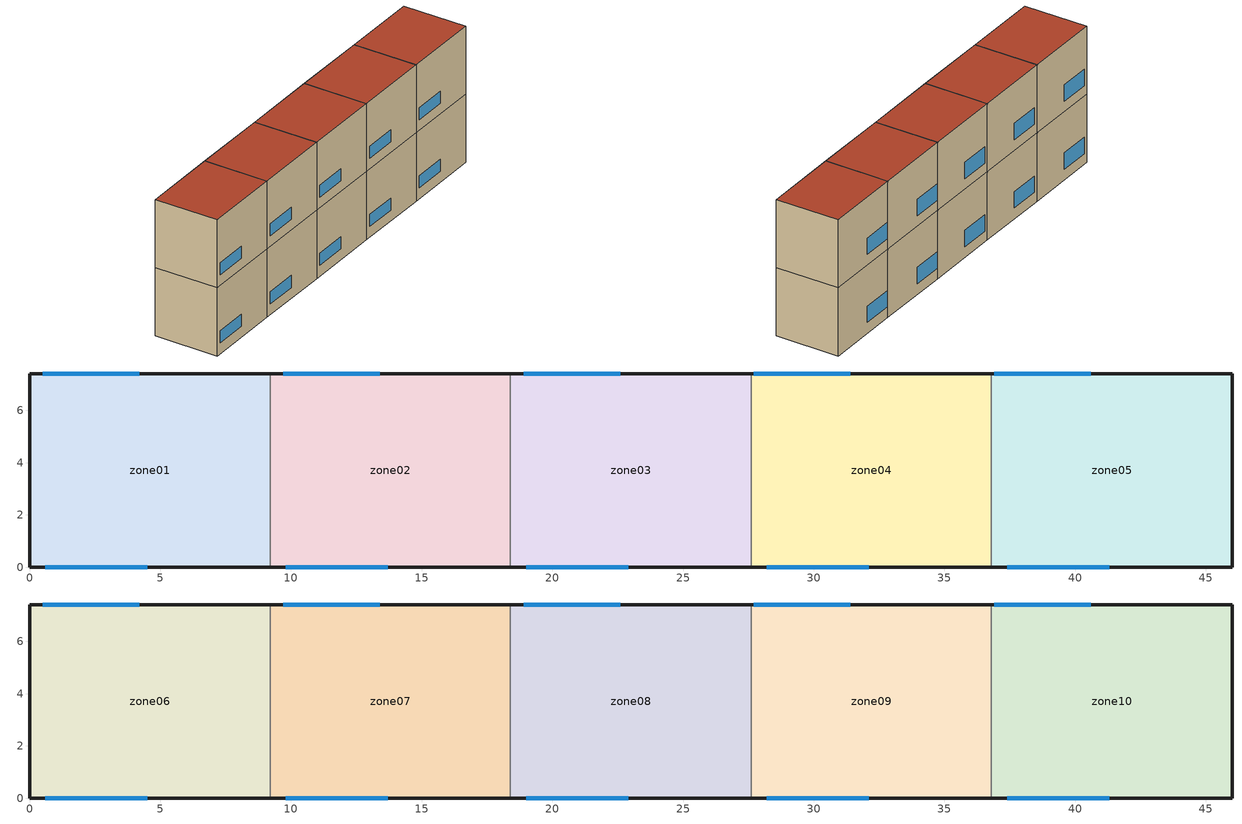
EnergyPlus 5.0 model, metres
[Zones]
zone01
 floor ground (GROUND_FLOOR): 9.2,7.4 9.2,0 0,0 0,7.4 z0
 wall outside (EXT_WALL): 9.2,7.4 0,7.4 0,0 9.2,0 z0:7.9
 wall to zone02 (ADJ_WALL): 9.2,0 9.2,7.4 z0:7.9
 window (EXT_WINDOW1): 0.6,0 4.5,0 z1.25:2.65; 4.2,7.4 0.5,7.4 z1.25:3.15
 ceiling to zone06 (ADJ_CEILING): 0,7.4 0,0 9.2,0 9.2,7.4 z7.9
zone02
 floor ground (GROUND_FLOOR): 18.4,7.4 18.4,0 9.2,0 9.2,7.4 z0
 wall outside (EXT_WALL): 18.4,7.4 9.2,7.4 / 9.2,0 18.4,0 z0:7.9
 wall to zone03 (ADJ_WALL): 18.4,0 18.4,7.4 z0:7.9
 wall to zone01 (ADJ_WALL): 9.2,7.4 9.2,0 z0:7.9
 window (EXT_WINDOW1): 9.8,0 13.7,0 z1.25:2.65; 13.4,7.4 9.7,7.4 z1.25:3.15
 ceiling to zone07 (ADJ_CEILING): 9.2,7.4 9.2,0 18.4,0 18.4,7.4 z7.9
zone03
 floor ground (GROUND_FLOOR): 27.6,7.4 27.6,0 18.4,0 18.4,7.4 z0
 wall outside (EXT_WALL): 27.6,7.4 18.4,7.4 / 18.4,0 27.6,0 z0:7.9
 wall to zone04 (ADJ_WALL): 27.6,0 27.6,7.4 z0:7.9
 wall to zone02 (ADJ_WALL): 18.4,7.4 18.4,0 z0:7.9
 window (EXT_WINDOW1): 19,0 22.9,0 z1.25:2.65; 22.6,7.4 18.9,7.4 z1.25:3.15
 ceiling to zone08 (ADJ_CEILING): 18.4,7.4 18.4,0 27.6,0 27.6,7.4 z7.9
zone04
 floor ground (GROUND_FLOOR): 36.8,7.4 36.8,0 27.6,0 27.6,7.4 z0
 wall outside (EXT_WALL): 36.8,7.4 27.6,7.4 / 27.6,0 36.8,0 z0:7.9
 wall to zone05 (ADJ_WALL): 36.8,0 36.8,7.4 z0:7.9
 wall to zone03 (ADJ_WALL): 27.6,7.4 27.6,0 z0:7.9
 window (EXT_WINDOW1): 28.2,0 32.1,0 z1.25:2.65; 31.4,7.4 27.7,7.4 z1.25:3.15
 ceiling to zone09 (ADJ_CEILING): 27.6,7.4 27.6,0 36.8,0 36.8,7.4 z7.9
zone05
 floor ground (GROUND_FLOOR): 46,7.4 46,0 36.8,0 36.8,7.4 z0
 wall outside (EXT_WALL): 36.8,0 46,0 46,7.4 36.8,7.4 z0:7.9
 wall to zone04 (ADJ_WALL): 36.8,7.4 36.8,0 z0:7.9
 window (EXT_WINDOW1): 37.4,0 41.3,0 z1.25:2.65; 40.6,7.4 36.9,7.4 z1.25:3.15
 ceiling to zone10 (ADJ_CEILING): 36.8,7.4 36.8,0 46,0 46,7.4 z7.9
zone06
 floor to zone01 (ADJ_CEILING): 9.2,7.4 9.2,0 0,0 0,7.4 z7.9
 wall outside (EXT_WALL): 9.2,7.4 0,7.4 0,0 9.2,0 z7.9:15.8
 wall to zone07 (ADJ_WALL): 9.2,0 9.2,7.4 z7.9:15.8
 window (EXT_WINDOW1): 0.6,0 4.5,0 z9.15:10.55; 4.2,7.4 0.5,7.4 z9.15:11.05
 roof outside (EXT_ROOF): 0,7.4 0,0 9.2,0 9.2,7.4 z15.8
zone07
 floor to zone02 (ADJ_CEILING): 18.4,7.4 18.4,0 9.2,0 9.2,7.4 z7.9
 wall outside (EXT_WALL): 18.4,7.4 9.2,7.4 / 9.2,0 18.4,0 z7.9:15.8
 wall to zone08 (ADJ_WALL): 18.4,0 18.4,7.4 z7.9:15.8
 wall to zone06 (ADJ_WALL): 9.2,7.4 9.2,0 z7.9:15.8
 window (EXT_WINDOW1): 9.8,0 13.7,0 z9.15:10.55; 13.4,7.4 9.7,7.4 z9.15:11.05
 roof outside (EXT_ROOF): 9.2,7.4 9.2,0 18.4,0 18.4,7.4 z15.8
zone08
 floor to zone03 (ADJ_CEILING): 27.6,7.4 27.6,0 18.4,0 18.4,7.4 z7.9
 wall outside (EXT_WALL): 27.6,7.4 18.4,7.4 / 18.4,0 27.6,0 z7.9:15.8
 wall to zone09 (ADJ_WALL): 27.6,0 27.6,7.4 z7.9:15.8
 wall to zone07 (ADJ_WALL): 18.4,7.4 18.4,0 z7.9:15.8
 window (EXT_WINDOW1): 19,0 22.9,0 z9.15:10.55; 22.6,7.4 18.9,7.4 z9.15:11.05
 roof outside (EXT_ROOF): 18.4,7.4 18.4,0 27.6,0 27.6,7.4 z15.8
zone09
 floor to zone04 (ADJ_CEILING): 36.8,7.4 36.8,0 27.6,0 27.6,7.4 z7.9
 wall outside (EXT_WALL): 36.8,7.4 27.6,7.4 / 27.6,0 36.8,0 z7.9:15.8
 wall to zone10 (ADJ_WALL): 36.8,0 36.8,7.4 z7.9:15.8
 wall to zone08 (ADJ_WALL): 27.6,7.4 27.6,0 z7.9:15.8
 window (EXT_WINDOW1): 28.2,0 32.1,0 z9.15:10.55; 31.4,7.4 27.7,7.4 z9.15:11.05
 roof outside (EXT_ROOF): 27.6,7.4 27.6,0 36.8,0 36.8,7.4 z15.8
zone10
 floor to zone05 (ADJ_CEILING): 46,7.4 46,0 36.8,0 36.8,7.4 z7.9
 wall outside (EXT_WALL): 36.8,0 46,0 46,7.4 36.8,7.4 z7.9:15.8
 wall to zone09 (ADJ_WALL): 36.8,7.4 36.8,0 z7.9:15.8
 window (EXT_WINDOW1): 37.4,0 41.3,0 z9.15:10.55; 40.6,7.4 36.9,7.4 z9.15:11.05
 roof outside (EXT_ROOF): 36.8,7.4 36.8,0 46,0 46,7.4 z15.8
[Building]
TRNSYS18: North Axis {deg}=0; Terrain=City; Loads Convergence Tolerance Value=0; Temperature Convergence Tolerance Value {deltaC}=0; Solar Distribution=FullInteriorAndExterior; Maximum Number of Warmup Days=0
[Site:Location]
not used: Latitude {deg}=0; Longitude {deg}=0; Time Zone {hr}=0; Elevation {m}=0
[Construction]
GROUND_FLOOR; EXT_WALL; EXT_ROOF; ADJ_WALL; ADJ_CEILING; EXT_WINDOW1: 
[WindowProperty:ShadingControl]
ESHADE=0; ISHADE=INPUT 1*MAX_ISHADE : SHADECNTRL=ISHADE_INTERNAL
[SurfaceProperty:OtherSideCoefficients]
BOUNDARY=IDENTICAL; BOUNDARY=INPUT 1*TBOUNDARY; BOUNDARY=INPUT 1*TBOUNDARY_2; BOUNDARY=INPUT 1*TBOUNDARY_3; BOUNDARY=INPUT 1*TGROUND; BOUNDARY=20; BOUNDARY=15
[Zone] Multiplier=1
zone01; zone02; zone03; zone04; zone05; zone06; zone07; zone08; zone09; zone10
